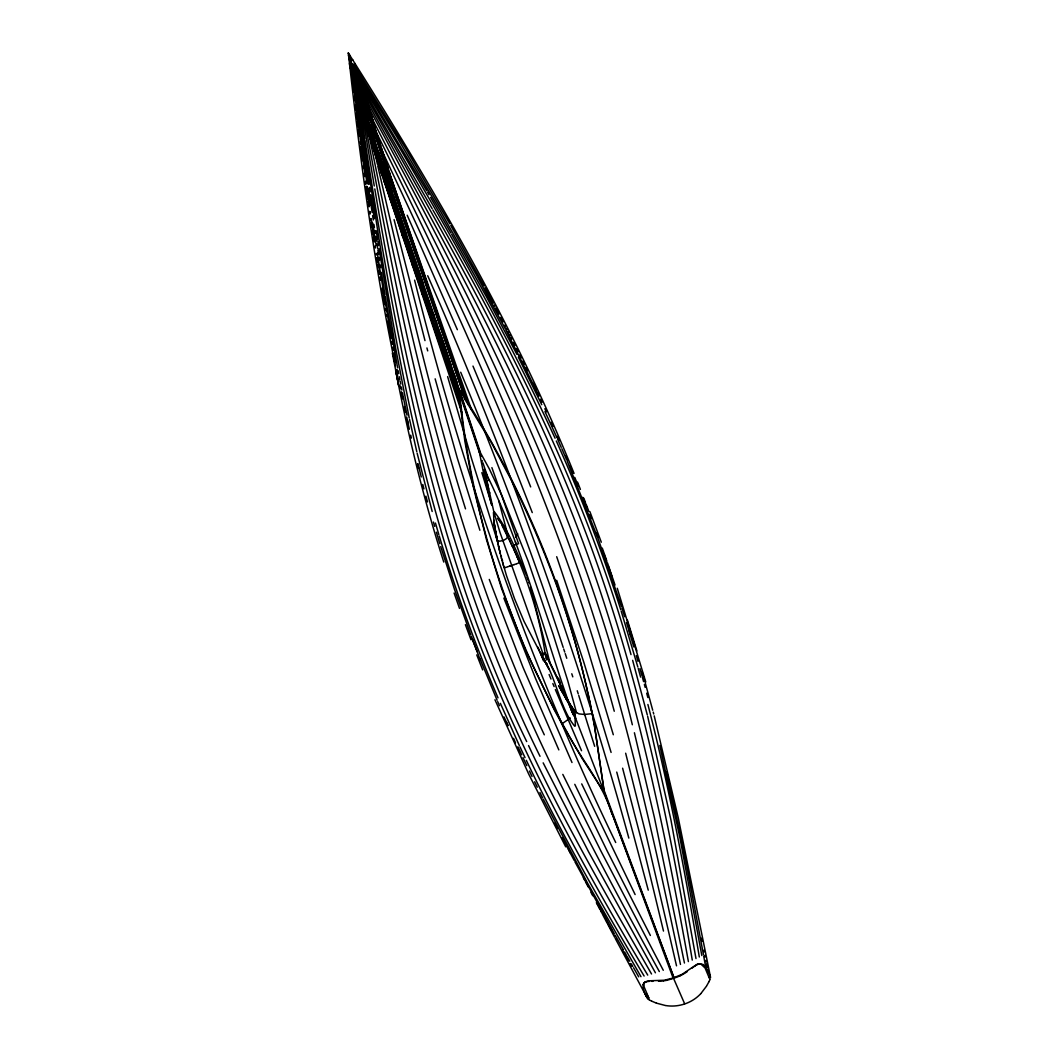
<?xml version="1.0" encoding="UTF-8"?>
<svg xmlns="http://www.w3.org/2000/svg" width="1059" height="1059" viewBox="0 0 1059 1059"><rect width="100%" height="100%" fill="white"/><g stroke="black" fill="none" stroke-linecap="round" stroke-linejoin="round"><path stroke-width="1.5" d="M494.037 520.287L494.249 523.278M575.725 718.558L573.488 714.851L574.984 716.639L574.455 712.178L575.725 718.558L601.38 784.745L673.1 978L664.417 980.237L648.704 980.806L645.103 981.878L643.978 983.811L644.124 986.895L648.968 998.412L648.095 996.797M484.506 471.017L488.649 489.046M574.984 716.665L575.368 725.839M642.959 984.804L643.316 989.066M493.454 512.384L493.997 522.365L497.24 539.852M643.038 984.526L644.018 982.884M515.826 537.416L517.719 533.815M710.589 977.576L678.316 818.091L654.21 715.871M710.218 978.94L709.887 979.681M709.676 980.157L708.881 981.825M708.723 982.143L706.605 985.969M706.419 986.273L700.859 993.58M570.285 718.015L561.919 723.866L554.201 709.676L525.29 649.723L501.556 588.473L486.465 539.547L473.121 486.094L464.795 440.875L458.64 391.327M700.661 993.792C691.911 1003.164 678.356 1007.625 665.714 1005.56M644.243 982.699L645.05 982.196M690.667 968.508L697.616 963.968L702.832 964.378M690.362 968.733L682.274 974.227L673.961 977.709L603.987 790.093L593.728 721.033M691.884 968.191L692.943 967.396M693.857 966.748L694.558 966.258M687.37 971.527L686.272 972.281M694.73 966.139L695.842 965.424M685.967 972.48L683.214 974.187M361.49 93.748L353.825 64.599L354.937 63.474L363.449 95.932L380.221 149.226L464.742 397.919C523.953 489.761 566.817 592.59 589.214 699.562M696.187 965.212L697.338 964.617M682.989 974.32L680.103 975.829M679.878 975.948L674.477 978.026M697.696 964.458L698.847 964.047M645.355 982.064L646.4 981.733M672.717 978.609L667.077 980.25M545.067 652.979C540.461 622.493 531.433 591.24 519.413 562.25M507.817 566.75L510.028 565.969M507.009 567.028L504.23 567.849L506.44 575.461L514.502 598.653L523.953 621.196L541.612 655.428L545.438 654.21L566.605 697.669M509.975 565.996L514.092 564.619M542.407 653.866L541.401 653.138M541.718 654.105L544.472 653.178M542.923 653.694L541.546 654.171L542.724 653.76M350.198 58.046C349.311 52.076 347.882 57.438 349.788 60.681M514.303 545.094L518.592 543.651L491.892 467.615M542.989 653.668L499.954 532.293L493.904 512.106M569.332 704.963L571.45 710.576L573.382 709.173L575.818 712.191L579.035 713.898L584.475 714.468L592.312 713.634L591.875 711.396M516.673 563.772L519.585 562.66L519.069 561.416M514.025 564.632L516.09 563.97M541.07 654.316L547.953 667.302M674.106 978.132L612.42 814.318M361.423 93.523L384.933 166.369L464.742 397.932L461.181 392.452M699.205 963.955L700.303 963.809M666.852 980.303L663.715 980.833M646.745 981.667L647.923 981.481M349.483 63.341L349.695 65.248L351.125 65.076M663.411 980.872L660.247 981.163M648.307 981.441L649.564 981.349M659.823 981.19L658.473 981.243M651.669 981.309L652.966 981.309M665.33 1005.494L656.408 1003.125M574.68 726.17C561.892 710.907 556.743 683.346 547.119 664.973M700.595 963.769L705.082 968.005L709.292 978.092L708.934 976.305M656.103 1003.005L651.973 1001.271M651.629 1001.112L649.802 1000.212M649.445 1000.027L648.743 999.656M647.909 999.206L615.186 938.314M703.123 964.537L706.313 967.847M497.478 518.354L501.701 523.676M494.527 512.027C508.942 530.718 517.401 553.42 526.31 575.103M484.837 470.898C521.69 543.783 541.546 625.101 568.206 700.899M498.299 544.498L497.359 540.368L499.755 541.228L503.753 540.275L506.665 538.475L507.565 536.291M572.337 707.783L573.396 709.199L570.986 705.784M572.112 707.478L571.542 706.644M458.653 391.539L458.335 388.137L459.752 390.268M459.527 389.924L460.705 391.724M460.4 391.248L461.287 392.624M571.595 706.856L571.145 706.035M461.962 393.644L462.571 394.57M462.876 395.033L463.312 395.722M464.146 398.091L490.741 441.457L512.079 481.474M571.238 706.3L569.252 702.832M395.417 365.659C373.867 262.407 359.808 157.751 348.318 52.95L352.885 60.204M352.515 59.622C435.884 192.076 515.429 327.906 574.044 473.399M353.732 64.189L405.557 148.194L449.863 223.899M546.947 664.681L542.618 657.48M570.814 705.506L569.53 703.348M706.512 968.164L707.611 970.11M498.498 519.188L499.12 520.221M644.11 976.041C602.293 905.564 561.574 834.32 526.31 760.309M558.609 685.835L559.192 686.814M647.724 975.101C566.777 839.959 492.356 699.469 446.316 548.205C398.899 394.676 378.301 234.661 354.619 76.222C433.475 216.129 515.402 355.294 574.918 504.878C633.706 650.822 666.349 805.409 692.268 960.089M640.973 976.663L587.864 883.669L543.267 799.227M559.761 687.807L560.343 688.8M560.635 689.303L566.486 699.43M558.742 685.875L559.43 687.053M426.764 190.779L351.906 65.459L349.457 54.764M560.476 688.853L559.602 687.357M560.82 689.462L562.051 691.58M562.223 691.898L564.818 696.412M427.532 192.089L429.041 194.724M430.563 197.358L450.909 233.006M651.523 973.989C608.554 898.959 565.069 824.034 528.56 745.562M501.834 523.914L504.309 528.547M564.963 696.65L566.631 699.695M633.52 967.741L638.696 976.835M626.888 956.039L629.827 961.241M631.31 963.849L632.779 966.443M450.737 225.448L484.135 286.102M451.663 234.33L486.412 296.732L516.924 354.421M500.192 522.074L500.563 522.736M623.208 949.539L615.133 935.203M624.678 952.134L626.147 954.741M432.165 208.689L353.534 72.078L356.406 94.582M432.906 210.013C513.602 351.019 587.454 497.412 631.005 654.621M549.171 669.248L548.35 667.766M614.405 933.906L574.865 861.695M541.97 656.064L542.261 656.805M549.012 669.222L548.165 667.673M561.919 723.866L582.357 758.813L604.305 792.582L594.192 723.509M627.074 958.064L628.556 960.725M630.039 963.399L631.521 966.06M655.415 972.797L588.619 851.886L543.161 762.851M622.639 950.055L626.332 956.727M569.438 703.282L567.571 699.708M566.393 699.205L566.922 700.237M548.019 667.157L543.492 658.857M566.565 699.509L568.524 703.269M542.261 656.593L543.32 658.526M611.586 930.027L605.735 919.318M646.652 994.097L647.817 996.241M566.869 700.078L567.518 701.336M569.146 702.726L568.379 701.23M596.998 903.234L602.081 912.62M659.333 971.553C583.602 833.976 509.511 694.188 462.201 543.836C415.327 397.615 387.528 246.204 360.1 95.389M501.953 525.29L512.344 546.219M484.969 287.664L493.216 303.271M585.481 881.737L588.354 887.111M574.163 860.371L564.381 841.812M614.577 937.162L607.879 924.52M583.337 877.686L584.767 880.386M607.27 923.369L602.412 914.169M596.363 902.652L597.567 904.955M598.176 906.107L599.99 909.562M600.599 910.714L601.816 913.017M505.064 328.343L476.629 275.353L440.306 210.847L396.543 136.373L351.257 62.706L350.198 58.232M360.113 95.389C430.523 231.828 501.251 368.611 556.663 512C613.942 657.97 648.28 811.393 680.487 964.431M663.278 970.282L600.837 850.88L562.806 774.394M590.935 892.287L592.736 895.742M494.037 304.846L494.857 306.408M495.665 307.97L498.921 314.219M565.718 846.816L528.745 774.155L494.95 699.747M650.385 935.481L607.111 850.854L574.785 784.322M646.877 997.565L646.414 996.665M568.498 849.305L570.602 853.369M505.778 329.706L532.743 383.358M562.316 837.828L563.692 840.489M500.536 317.343L502.946 322.042M504.547 325.166L505.342 326.741M518.301 357.121L541.745 404.697M568.127 700.806L566.75 698.066M554.757 823.161L557.484 828.495M506.149 328.303L506.943 329.878M507.738 331.441L508.532 333.003M547.543 657.718L554.506 671.777M635.122 894.564L581.709 783.898M509.326 334.578L510.107 336.14M547.45 657.52L546.418 655.481M510.901 337.702L511.696 339.277M513.258 342.414L514.833 345.552M646.242 996.307L645.315 994.388M539.931 792.529L542.605 797.89M569.742 705.797L561.495 685.848M516.382 348.689L517.944 351.84M546.298 655.243L545.2 652.926L545.438 654.21M707.769 970.415L708.709 972.493M519.492 354.977L521.028 358.114M512.185 481.713C545.729 549.621 572.456 621.117 588.288 695.286M508.664 538.515L509.061 539.322M567.147 698.781L566.618 697.788M568.657 703.547L569.199 704.672M534.649 781.807L537.284 787.181M522.564 361.265L524.086 364.415M566.764 698L566.115 696.663M525.608 367.566L527.13 370.716M509.842 540.937L510.226 541.745M529.421 771.045L532.015 776.432M533.418 384.748L538.727 395.841M565.956 696.319L563.825 691.779M522.974 757.556L526.826 765.657M505.342 530.638L505.739 531.499M511.007 543.373L511.391 544.18M554.651 672.068L556.809 676.675M540.011 756.298C452.047 578.373 407.609 383.517 374.793 188.939M615.716 842.514C528.772 662.775 462.876 473.77 414.599 280.145M519.943 746.847L525.026 757.622M533.14 383.345L536.106 389.672M544.975 411.554L556.955 437.698M517.891 746.714L521.69 754.842M512.159 545.809L517.666 558.106M563.653 691.408L559.218 681.877M526.694 741.565C435.077 553.288 396.609 345.883 364.998 140.595M512.53 546.616L512.913 547.437M559.086 681.586L556.981 677.045M572.006 712.138L571.661 711.145L573.488 714.851L571.423 710.232L573.753 709.808M519.32 745.496L500.364 703.348M537.575 392.836L539.044 396.013M540.5 399.19L541.956 402.367M505.858 531.75L507.698 536.251M513.668 549.065L514.039 549.886M558.834 749.891L522.947 667.17L489.271 579.432M544.3 734.814C451.068 536.185 405.849 320.056 363.356 106.112C460.387 301.762 556.955 499.61 614.26 711.238M513.522 738.335L515.521 742.756M551.011 422.356L552.904 426.565M555.075 438.227C496.287 310.486 424.46 189.257 352.647 68.544L355.361 91.1M571.992 762.52L535.536 678.475L503.859 598.11M544.842 408.721L546.285 411.911M514.78 551.514L515.137 552.335M542.314 655.177L542.777 656.196M543.227 657.215L543.677 658.248M645.116 993.924L644.229 991.82M506.202 721.563L508.042 725.68L503.991 716.956M557.286 436.401L559.152 440.61M557.563 439.075L561.244 447.375M556.319 440.981C580.928 495.93 602.492 552.255 620.733 609.653M407.199 215.229L457.356 329.693M544.141 659.267L545.928 663.358M515.865 553.976L516.236 554.797M581.537 750.725L555.353 689.581M673.55 978.331L684.63 1003.747M561.852 448.764L566.671 459.858M569.901 706.154L570.642 707.968M497.69 701.614L499.491 705.731M516.951 556.452L517.308 557.272M517.494 557.696L519.241 561.839M498.008 697.855C475.345 645.103 455.688 591.054 439.273 536.026M565.85 456.125L567.65 460.374M567.253 461.247L598.017 538.382L621.527 606.714M472.976 366.083L504.68 442.066L532.267 512.596M497.108 700.237L479.939 658.658M427.717 275.737C507.711 458.269 576.122 645.844 628.834 838.093M518.01 558.927L518.367 559.761M570.046 466.026L572.998 473.121M552.851 683.571L554.109 686.576M708.855 972.811L709.689 974.968M549.105 674.53L550.971 679.044M574.746 477.384L578.227 485.909M460.705 372.225C498.021 462.743 532.849 554.32 563.189 647.42M543.532 660.935L538.012 647.274M560.476 683.254L558.424 678.078M577.539 482.123L580.411 489.404M478.694 655.878L480.468 660.379M476.762 654.912L482.666 669.923M582.781 497.306L586.699 507.301M477.212 651.669L471.281 636.26M530.665 486.915C481.66 362.747 424.871 241.836 368.069 121.11L377.388 164.198M478.377 654.939L472.42 639.49M583.813 498.167L585.495 502.548M589.453 514.462L591.107 518.764M586.064 504.018L588.83 511.338M589.889 511.603L601.3 542.208M644.097 991.462L643.422 989.424M570.748 708.233L571.317 709.874M611.89 813.881C602.968 783.819 581.47 760.071 567.293 732.431C549.343 700.926 533.352 668.308 519.585 634.751C490.37 562.554 470.143 486.491 461.393 409.052M470.752 634.857L454.563 589.585L440.716 546.616M465.391 624.651L471.003 639.821M596.482 533.114L598.07 537.429M526.945 576.837L527.21 577.579M709.808 975.299L710.152 976.252M527.382 578.068L528.097 580.054M556.703 556.716L586.66 645.712L613.307 734.734M602.28 548.072L604.874 555.446M604.318 554.717L605.841 559.059M460.096 398.793L461.274 408.033M454.099 593.04L459.5 608.382M605.391 556.928L606.939 561.349M471.401 409.476L394.147 186.636M450.168 370.173L460.294 399.389L459.474 399.508M607.456 562.832L609.997 570.219M556.677 580.319L583.8 662.219L611.096 752.433M446.289 358.961L450.353 370.729M444.568 353.958L446.316 359.041M417.577 267.358L422.965 282.991M434.084 315.37L408.642 241.28M416.65 264.631L406.987 236.395M433.925 314.973L436.626 322.836M418.001 270.164L429.041 302.305M413.182 256.106L418.967 272.918M428.749 301.405L436.149 322.995M442.185 347.048L444.767 354.54M438.942 337.609L442.331 347.484M496.38 535.801L497.201 538.171M608.369 566.287L611.85 576.414M435.937 320.771L451.412 366.096M440.676 334.644L456.972 382.471M407.358 237.52L404.313 228.559M411.342 250.745L414.413 259.654M435.924 322.399L442.874 342.639M406.987 238.01L411.911 252.333M441.431 338.483L449.598 362.337M403.783 228.625L407.861 240.472M412.692 256.159L446.541 354.897M421.998 283.309L408.721 244.563M435.673 323.154L451.505 369.432M411.289 252.029L392.717 197.517M447.798 358.577L454.946 379.519M438.4 336.034L438.969 337.675M434.64 325.034L438.492 336.272M430.828 313.874L434.653 325.06M497.028 539.838L471.705 459.156L447.626 376.633M610.5 571.701L612.023 576.149M468.555 404.988L391.592 178.997M528.865 582.291L529.129 583.046M406.497 235.019L393.048 195.359M453.901 373.47L480.362 452.405L479.423 452.722L456.032 382.789M402.314 222.708L403.969 227.592M405.187 232.636L400.13 217.902M448.301 358.591L454.973 378.103M453.331 373.35L456.508 382.63M396.49 207.167L401.136 220.762M394.663 201.806L396.873 208.226M404.71 232.795L390.692 191.494M453.146 374.29L456.403 383.821M482.864 462.757L487.418 476.153M487.802 477.265L488.173 478.39M488.556 479.502L488.94 480.614M427.743 304.82L430.92 314.126M420.026 282.118L428.048 305.694M416.849 272.745L420.198 282.594M459.5 399.693L425.175 299.273C400.064 221.318 369.525 144.831 349.695 65.248M461.208 407.463L386.879 189.349M391.83 191.705L383.384 166.74M401.904 221.49L378.672 152.602M455.145 378.725L468.263 417.418M458.335 388.137L469.931 422.342M393.299 197.768L395.444 203.977M389.897 187.708L394.001 199.741M457.726 387.726L458.547 390.374M391.155 191.335L385.132 173.597M386.495 177.634L388.693 184.014M391.578 194.181L382.233 166.382M390.493 190.964L377.52 152.258M417.325 274.122L410.204 253.101M407.596 245.384L410.654 254.425M612.526 577.618L615.014 585.031M468.343 417.749L480.455 454.377M470.143 423.097L479.449 451.571M383.318 168.222L385.728 175.238M384.218 170.751L381.518 162.848M406.762 242.882L407.821 246.045M403.32 232.662L407 243.583M399.706 221.9L403.386 232.887M399.746 222.019L396.463 212.224M402.155 234.886L412.414 265.372M392.757 206.915L403.002 237.401M411.898 263.85L422.051 294.071M460.122 407.622L421.8 293.317M390.546 200.35L392.77 206.955M459.95 407.093L461.83 412.706L461.446 411.58M394.226 186.874L390.745 176.456M381.65 161.537L383.173 166.064M380.618 160.161L382.696 166.223M381.187 161.696L378.367 153.436M380.711 161.855L371.285 131.965M393.524 203.46L396.516 212.382M394.014 204.917L388.931 189.654M388.825 195.2L391.049 201.832M385.277 184.584L389.341 196.736M384.218 181.393L386.787 189.111M385.092 184.028L382.14 175.172M479.873 530.241L457.289 458.031L435.143 378.831M391.036 177.33L378.923 140.423M389.05 171.373L389.897 173.914M381.399 160.822L372.596 135.989M379.678 157.195L373.748 137.67M377.03 149.398L377.917 152.086M376.355 147.386L378.209 152.761M376.527 149.293L374.82 144.156M391.446 197.212L392.134 199.291M389.818 192.328L386.283 181.671M387.356 184.915L388.415 188.092M383.332 178.746L384.602 182.572M380.618 170.552L382.551 176.39M381.121 172.088L381.558 173.424M387.369 166.289L388.216 168.831M386.522 163.735L381.531 148.485M375.693 145.374L376.13 146.711M376.752 148.406L374.582 142.012M375.799 145.507L374.356 141.337M374.105 141.985L372.675 137.644M386.535 182.426L375.151 147.651M385.714 179.937L383.239 172.458M380.671 170.764L381.703 173.848M379.082 165.945L380.856 171.306M378.87 165.283L380.009 168.765M563.706 648.968L564.725 652.066M573.978 710.483L574.494 712.217L574.203 711.238M373.47 138.663L374.74 142.303M381.611 167.494L382.418 169.97M379.175 166.223L371.444 142.502M377.494 161.127L378.328 163.629M377.097 159.883L377.467 161.047M617.278 588.261L645.778 681.996M565.228 653.615L566.75 658.274M375.071 141.668L373.02 135.446M373.642 137.326L370.822 128.642M373.271 137.829L371.722 133.302M371.259 133.315L372.066 135.764M381.028 165.72L381.465 167.044M379.387 160.703L380.207 163.205M376.66 158.585L374.184 150.96M375.27 154.31L375.919 156.308M619.925 599.871L621.368 604.332M372.225 132.984L372.94 135.155M371.815 133.368L363.555 105.847M370.412 129.291L370.849 130.628M371.087 131.144L369.551 126.617M371.338 133.527L364.362 111.751M370.61 131.303L367.089 120.355M378.566 158.201L376.13 150.682M373.92 150.179L374.37 151.556M571.781 673.762L572.787 676.86M380.711 145.943L378.262 138.345M370.835 128.748L365.315 111.433M370.359 128.907L368.254 122.619M373.033 147.426L373.483 148.803M373.35 148.419L370.915 140.821M369.644 126.67L366.335 116.622M375.323 148.167L369.181 128.92M374.383 145.242L373.033 141.019M371.59 142.925L371.868 143.799M530.44 587.043L530.916 588.552M378.354 138.636L374.992 128.033M368.254 122.354L362.588 102.736M371.987 137.763L372.503 139.391M370.822 140.529L371.166 141.628M371.007 141.112L369.247 135.605M370.293 138.875L370.504 139.536M578.717 695.419L594.655 746.304M577.248 690.772L578.227 693.87M377.229 135.102L377.785 136.863M367.142 120.541L363.118 107.78M371.471 136.134L370.438 132.878M369.882 137.577L370.438 139.338M369.723 137.074L370.187 138.544M621.977 608.157L624.691 616.748M373.575 123.294L375.058 128.258M375.548 129.807L376.104 131.568M481.845 472.645L491.654 504.468M366.189 115.881L363.515 107.674M369.922 131.25L366.03 118.833M369.313 135.804L366.93 128.218M367.87 131.21L364.283 119.548M368.32 132.679L368.784 134.136M367.076 128.483L363.29 116.318M368.201 132.269L368.757 134.043M465.51 508.863C430.219 396.132 404.326 280.741 377.719 165.733M621.183 611.083L637.836 666.998M374.211 125.346L369.009 108.468M364.442 110.652L364.031 109.329M368.956 128.218L368.069 125.386M367.645 130.509L366.851 127.954M443.774 562.064C423.626 499.226 408.033 434.984 395.656 370.187L398.74 385.754L392.346 353.097M373.178 122.05L369.617 110.493M374.198 125.478L374.436 126.286M374.277 125.743L371.961 118.264M373.946 124.684L373.443 123.082M364.164 109.461L362.84 105.516M364.402 111.87L358.061 91.167M367.857 124.684L360.51 100.645M366.957 128.298L364.614 120.739M366.599 127.159L365.964 125.121M531.075 589.069L549.753 662.074M373.192 122.288L372.702 120.686M362.734 105.185L363.594 107.621M363.489 105.622L360.139 94.675M362.509 104.444L361.225 98.315M363.025 105.781L361.013 97.6M362.866 106.933L361.913 103.822M363.767 116.013L364.296 117.748M365.845 124.763L365.262 122.844M372.464 119.892L368.664 107.316M365.712 117.801L364.786 114.809M365.117 122.367L361.635 110.917M627.405 620.111L636.896 650.954M626.465 622.493L628.225 628.239M479.475 451.663L480.27 454.298M371.55 116.927L371.775 117.668M362.112 101.187L362.35 101.968M361.437 102.273L361.675 103.054M361.198 101.505L360.748 100.062M364.508 113.882L363.939 112.016M363.899 118.304L363.144 115.841M364.203 119.402L364.428 120.144M364.362 119.932L362.906 115.153M628.728 628.808L630.952 636.115M371.1 115.457L371.325 116.199M361.331 100.274L359.372 94.238M360.364 97.468L359.967 96.17M360.537 99.334L360.1 97.905M363.647 111.089L363.091 109.236M480.786 455.449L480.985 456.125M370.875 114.716L368.651 107.263M359.875 97.19L359.451 95.76M362.813 108.322L361.94 105.437M363.303 116.464L363.528 117.192M362.257 112.916L362.774 114.61M360.364 95.442L358.379 88.757M360.219 96.634L359.226 93.351M359.173 93.589L358.789 92.305M362.403 113.379L361.662 110.943M362.509 113.856L362.946 115.285M362.602 114.12L359.914 105.079M628.675 629.668L633.812 646.943M480.349 454.576L480.905 456.442M504.627 567.981L504.322 566.975M359.967 94.132L357.095 84.389M358.604 91.656L351.985 68.425M358.855 93.788L348.557 55.068L348.768 56.974M361.768 104.867L355.718 83.846M361.94 111.95L361.251 109.567M436.387 532.187L439.829 543.73M369.088 108.786L365.09 94.979M368.294 106.059L368.982 108.442M356.049 84.323L358.313 92.027M360.947 108.521L361.635 110.917M360.762 107.899L361.331 109.898M368.32 106.218L367.579 103.65L367.936 104.934M357.254 88.426L357.876 90.518M361.026 108.878L360.232 106.125L360.682 107.714M360.589 107.409L360.973 108.693M360.206 99.625L359.319 96.594M366.824 101.055L367.738 104.166M358.18 88.122L355.4 78.419M357.002 87.606L350.317 62.997M360.007 105.41L360.338 106.562M435.461 523.053L438.836 534.596M506.957 531.803L498.842 501.026M504.031 567.439L503.29 564.844M367.261 102.604L366.639 100.486M359.027 95.588L357.916 91.736M359.345 103.12L359.676 104.272M433.449 522.061L434.706 526.402M642.138 672.002L642.853 674.504M366.877 101.267L363.052 87.553L364.706 93.669M359.292 102.961L359.597 104.02M358.273 99.4L357.823 97.772L359.504 103.703L358.194 99.043M507.062 532.134L507.592 534.345M491.786 505.355L484.095 475.954L479.012 450.194L489.298 468.846L502.072 495.996L528.282 561.469L552.983 633.864L567.703 680.527L576.52 712.72M366.043 98.394L366.335 99.44M355.745 83.264L352.17 70.344M358.697 100.87L359.014 101.995M643.21 675.761L644.984 682.009M636.313 655.587L637.968 661.359M366.176 98.858L361.066 79.65M356.989 84.018L354.474 75.096M358.167 99.003L358.829 101.333M632.647 660.353L647.287 714.878M616.748 772.09L648.24 890.142M503.528 565.705L502.562 562.236M357.638 90.73L353.415 75.017M645.341 683.267L652.715 710.218M365.461 96.329L364.68 93.496M489.483 492.064L489.774 493.07M502.284 559.88L502.562 560.899M639.993 668.586L642.006 675.801M502.932 563.547L501.86 559.642M354.844 86.004L355.122 86.984M638.233 668.441L640.616 677.085M482.07 460.493L482.454 461.221M359.663 82.668L360.1 84.23M355.281 78.009L353.931 73.111M357.36 96.131L356.923 94.529L357.545 96.74M356.896 94.423L357.518 96.7M432.178 511.484L417.14 453.212M357.28 95.773L354.765 86.348M356.843 94.264L357.121 95.284M425.903 496.155L427.505 501.966M642.403 677.257L643.581 681.599M644.375 684.485L645.156 687.384M622.613 768.212L643.819 849.517L663.49 931.06M363.872 90.558L359.729 73.733L360.973 79.213M354.209 74.117L351.972 65.552L355.228 94.066M356.565 93.258L355.546 89.419M501.159 555.803L501.437 556.822M502.098 560.515L501.397 557.908M353.812 72.661L351.231 62.64L354.05 90.796M355.453 82.88L353.044 73.495M356.486 92.94L353.905 82.893M646.692 693.168L647.843 697.51M422.793 484.479L423.957 488.861M653.218 712.098L653.721 713.978M625.657 753.214L646.268 835.577L676.529 965.821M501.635 558.781L500.722 555.313M426.923 347.948L427.704 350.886M424.99 340.601L394.08 219.65M632.342 724.753C577.181 498.379 467.906 290.947 357.757 87.394L374.277 186M351.773 67.591L348.318 52.95M500.351 552.732L499.954 551.183M355.334 88.585L353.282 80.219M647.896 704.487C669.381 787.711 685.107 872.285 699.311 957.005M500.947 556.174L500.073 552.705M351.892 69.285L349.841 60.932M634.407 732.762L654.436 817.68L684.445 963.015M421.27 476.947L418.001 463.776M500.285 553.566L499.438 550.098M417.577 464.001L418.676 468.396M647.658 716.308L670.969 820.103L695.988 958.554M499.305 548.615L498.67 546.047M356.989 72.396L357.333 73.799M354.5 85.316L352.806 78.141M353.282 74.487L352.753 72.29M499.649 550.958L499.014 548.35M352.991 73.243L352.29 70.304M351.442 72.952L351.164 71.774M353.931 82.986L353.759 82.258M499.226 549.224L498.405 545.729M352.7 72.052L352.329 70.476M659.823 745.43L680.116 838.715L701.826 955.562M350.317 62.944L349.404 59M353.627 81.689L352.223 74.805M410.693 435.143L411.382 438.095M666.707 771.601L685.769 860.636L703.428 954.503M416.796 451.743L409.542 419.417M498.604 546.603L497.823 543.108M351.985 68.967L352.131 69.629M545.597 654.872L546.166 657.97M484.281 469.322L493.838 511.775M352.065 69.351L351.482 66.743L352.104 72.74M351.906 68.636L351.257 65.698M498.008 543.982L497.24 540.487M352.581 78.022L352.382 76.195L352.846 78.313M407.411 420.37L409.383 429.239M671.816 795.097L672.319 797.361M349.311 58.523L348.755 56.021M352.647 77.439L352.435 76.447M588.473 695.048L589.757 702.183M406.682 416.902L408.284 424.288M497.439 541.361L494.712 526.932M397.999 377.917L398.661 380.975M349.285 56.18L349.033 55.002M396.37 370.266L397.681 376.382M682.909 846.723L682.539 844.989M589.572 700.198L590.843 707.438M409.224 417.948L395.404 346.902L379.016 248.587M404.472 406.55L405.716 412.467M684.644 855.076L684.921 856.413M683.545 849.781L683.995 851.979M590.048 702.461L591.703 711.701M406.987 415.207L402.446 393.021M691.328 887.667L690.997 886.092M689.952 880.956L690.322 882.743M688.84 875.489L689.449 878.467M401.427 391.751L402.936 399.15M590.975 706.949L592.352 715.01M701.455 938.181L702.051 941.199M704.831 955.297L705.162 956.992M703.838 950.241L704.169 951.935M400.236 385.82L400.832 388.785M707.889 970.918L708.246 972.705M706.485 963.73L707.187 967.317M705.824 960.354L706.154 962.049M592.312 713.634L592.934 718.028M400.13 381.161L400.699 384.126M401.282 387.091L401.864 390.056M592.55 714.865L593.583 721.391M391.195 338.046L391.327 338.734M394.027 354.5L394.61 357.518M593.027 717.327L594.086 724.144M397.072 369.485L397.641 372.464M688.39 961.572C660.803 808.427 628.424 655.177 570.761 510.12C512.503 360.894 432.959 221.318 355.996 81.212L359.504 104.973M495.89 534.676L494.672 526.627M398.158 370.756L398.713 373.734M399.283 376.7L399.839 379.678M389.235 327.787L388.984 326.424M394.001 353.124L394.557 356.102M395.113 359.08L395.656 362.059M397.588 367.791L385.211 296.255M387.064 316.138L386.813 314.775M389.54 330.342L390.374 334.869M391.856 341.21L392.386 344.188M392.929 347.167L393.471 350.145M385.688 308.606L386.072 310.658M384.947 304.476L384.589 302.424M703.692 955.999L705.559 966.443M383.477 296.07L383.795 297.817M387.925 321.261L389.275 328.82M391.327 338.231L379.89 269.529M383.848 298.294L383.49 296.242M382.564 290.854L382.868 292.602M515.72 543.32L515.468 541.652M382.881 292.8L382.286 289.359M496.459 538.051L496.247 535.272M380.75 280.41L380.168 276.968M385.026 304.608L382.233 287.942M379.162 271.091L379.704 274.215M379.585 273.526L379.122 270.76M378.553 267.318L378.103 264.551M377.229 259.442L377.613 261.772M377.534 261.11L376.978 257.655M384.96 294.759L381.372 272.348M376.302 253.511L376.527 254.888M377.838 241.134L378.553 245.609M377.335 257.602L379.268 269.741M375.416 247.978L375.098 245.913M546.179 658.063L546.457 659.903M376.197 230.69L377.6 239.638M380.194 264.882L380.671 267.874M379.651 268.033L377.322 253.075M374.145 240.168L374.409 241.915M364.759 139.113L359.729 106.469M374.33 218.75L370.663 194.856M377.864 249.924L378.566 254.412M379.029 257.403L379.493 260.395M374.33 241.068L374.118 239.678M374.012 238.99L373.681 236.912M373.311 234.886L372.9 232.252M375.786 236.475L376.474 240.962M376.938 243.941L377.626 248.428M373.152 233.457L372.622 229.988M373.946 224.508L374.409 227.5M374.86 230.491L375.323 233.483M374.568 235.111L376.17 245.582M373.589 233.311L374.277 237.878M371.55 223.409L372.225 227.844M371.987 225.832L372.199 227.222M369.088 184.398L356.605 96.091M369.538 187.39L370.2 191.864M372.596 215.533L373.271 220.02M372.768 223.131L374.343 233.602M371.762 221.159L373.364 231.802M371.418 222.522L371.881 225.143M371.153 220.749L370.822 218.511M370.359 200.561L372.146 212.541M370.941 218.895L371.153 220.285M370.147 214.024L370.015 213.124M368.598 188.595L370.134 199.066M370.121 213.349L369.75 211.31L370.028 212.647M367.076 178.111L367.95 184.094M369.234 199.158L370.107 205.155M368.876 205.353L369.088 206.743M368.678 203.963L369.114 206.399M367.513 187.165L369.022 197.662M368.916 205.009L368.704 203.619M368.611 202.931L368.307 200.853M367.804 197.848L368.002 199.277M366.864 176.615L356.684 101.624M366.718 186.199L368.002 195.333M367.658 196.881L368.016 198.761M367.91 198.059L367.116 193.016M366.877 182.664L363.952 161.67M367.42 194.591L367.221 193.201M366.97 192.05L366.56 189.084M366.242 186.834L366.732 189.72M494.566 526.654L494.513 526.244M366.546 188.33L366.348 186.94M365.898 184.292L365.501 181.446M365.871 183.459L365.58 181.367M364.839 176.668L364.548 174.523M363.74 160.161L360.722 137.644M363.793 164.9L361.768 149.676M364.415 169.466L364.826 172.511M364.481 173.967L364.826 175.794M364.442 173.014L364.627 174.404M363.753 168.659L363.568 167.229M494.566 525.873L494.222 523.914M363.369 165.786L363.78 168.129M494.553 525.714L494.341 524.046M362.43 158.625L362.707 160.756M362.588 159.062L361.94 154.177M360.523 136.148L357.638 113.604M361.556 148.154L358.63 125.293M361.635 152.655L361.172 149.054M361.49 150.682L360.96 147.4M360.947 146.499L361.132 147.889M546.947 663.53L547.079 664.628M355.546 92.61L356.301 98.619M360.589 143.693L360.325 141.602M359.173 133.288L359.544 136.307M359.358 133.911L358.829 129.714M356.698 106.099L357.452 112.108M356.936 111.566L358.445 123.771M358.035 124.221L358.419 127.239M357.664 121.203L358.233 124.816M355.599 97.071L356.142 101.585M357.796 121.322L357.889 122.023M357.24 117.642L357.452 119.429M357.121 115.722L357.373 117.814M356.804 114.081L357.015 115.868M355.639 100.883L356.38 106.985M356.949 114.319L356.777 112.916M356.38 110.52L355.771 104.51M354.024 87.142L354.381 90.2M354.739 93.258L355.467 99.361M355.281 100.301L354.791 96.091M354.99 98.884L355.228 100.896M461.234 407.715L461.433 409.383M354.288 92.821L353.971 89.088M494.301 523.742L494.129 523.093M353.243 82.748L353.322 83.449M353.402 84.151L353.627 87.156M352.766 78.604L353.216 83.502M353.004 81.675L352.369 75.043M352.144 74.117L351.284 66.465M494.222 522.974L494.01 520.697M459.328 398.171L459.421 399.044M496.102 532.068L496.142 533.034M355.731 90.055L356.287 92.199L355.731 90.055"/></g></svg>
